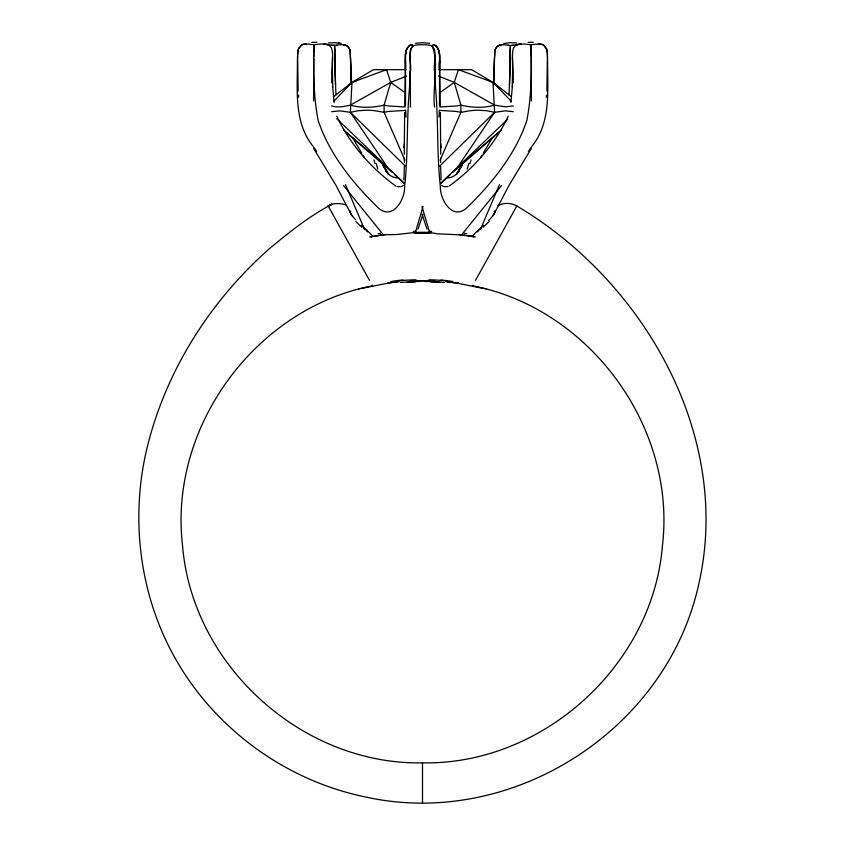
<?xml version="1.0" encoding="UTF-8"?>
<svg xmlns="http://www.w3.org/2000/svg" width="845" height="845" viewBox="0 0 845 845"><rect width="100%" height="100%" fill="white"/><g stroke="black" fill="none" stroke-linecap="round" stroke-linejoin="round"><path stroke-width="1.27" d="M410.121 45.165L406.804 48.693L405.494 54.883L405.526 105.276M439.601 69.607C438.407 61.896 442.579 50.52 434.879 45.165M440.361 112.512L440.699 154.223M332.296 72.966L332.592 53.995L331.937 49.285A8.144 8.133 -88.8 0 0 328.335 44.838M510.126 64.231L510.19 50.373M439.601 61.347L439.548 69.797C438.47 61.769 442.833 49.464 433.876 44.648L433.02 45.038M440.72 143.882L440.689 148.044L440.71 145.868M404.396 166.011L403.878 179.784M440.636 162.388L440.667 158.247M313.791 55.59L313.78 56.699M313.801 55.052L314.16 44.848L316.801 44.436A21.347 6.105 -15 0 1 327.015 44.436L328.187 44.785M313.812 54.513C313.463 76.536 313.907 98.759 318.153 120.434C329.434 154.455 353.463 183.946 378.94 208.535C393.305 220.249 405.209 199.029 404.66 186.217C408.304 153.558 406.434 120.55 409.508 87.817A263.608 145.509 90 0 0 409.994 72.258C413.11 66.692 404.839 46.549 415.761 45.112A20.935 8.661 -0.1 0 1 429.186 45.176C440.002 45.926 431.879 67.79 435.006 72.258A263.608 145.509 -90 0 0 435.492 87.817C438.566 120.55 436.696 153.558 440.34 186.217C439.791 199.029 451.695 220.249 466.06 208.535C491.536 183.946 515.566 154.455 526.847 120.434C530.85 100.037 531.473 79.134 531.241 58.4M510.074 71.329L508.996 94.872M297.408 58.4L298.243 49.285L301.876 44.848L298.75 48.123L297.556 52.96L298.137 91.08M313.822 53.467L314.118 45.207M297.398 59.562C297.736 88.767 293.278 121.49 312.83 146.005M313.759 58.4L313.601 100.83M434.552 107.114C432.122 87.553 439.558 63.797 432.017 45.746M439.474 105.276L439.601 60.016M404.639 112.512L404.311 148.044L404.28 143.882M404.776 106.396L405.505 54.682L406.561 49.232L409.075 45.883L411.124 44.648L413.152 45.577L410.945 49.285L410.131 54.904L410.448 107.114M332.571 57.27L331.641 82.799M493.881 83.18L494.071 71.329A159.599 22.614 -90 0 0 494.114 64.231L494.874 50.373M439.337 110.019L438.988 117.149M509.482 84.859L510.179 51.091A9.348 0.803 -89.9 0 1 510.443 46.422M512.302 86.855L510.929 102.372M493.543 83.771L494.874 50.605A9.496 9.475 79.1 0 1 497.842 46L497.863 46.021M531.399 100.83L531.209 55.59M546.863 91.08L547.476 53.467L546.525 48.683L544 45.44L547.011 50.13L547.592 58.4M343.63 130.014L387.348 167.067L350.39 112.322L351.974 82.377L373.405 69.681L406.044 69.681M546.345 97.249L546.535 95.179M510.433 46.285L510.507 45.556L513.021 45.112M510.475 45.852L510.486 45.788A9.717 0.845 -90 0 0 510.158 50.246M350.041 211.028L349.999 211.292A8.682 2.324 45.3 0 0 350.094 211.989M423.039 206.391L415.402 232.396M333.838 96.51L351.974 82.377L386.556 69.681L390.749 82.377L384.105 105.15L384.105 112.322L404.924 160.223M469.989 163.402L471.045 159.927M467.158 169.032L468.859 163.603M422.944 214.207L417.958 229.227M440.076 160.223L460.895 112.322L460.895 105.15L454.251 82.377L458.444 69.681L493.026 82.377L511.162 96.51M508.204 116.156C495.434 143.692 473.834 168.282 449.276 186.006M480.456 229.354L481.312 227.316L478.756 229.629M480.34 229.66L499.511 184.632M493.216 215.581L508.954 185.477L531.241 148.604M464.032 161.416L456.374 174.44L461.972 165.557L457.367 172.802M472.862 285.114L472.482 285.8C589.556 308.351 676.412 426.915 662.469 545.352C652.995 665.3 542.796 765.179 422.5 762.855C302.204 765.179 192.005 665.3 182.531 545.352C168.588 426.915 255.433 308.33 372.518 285.811L372.138 285.114M475.524 280.329L516.823 206C644.302 281.322 733.523 437.097 698.266 586.314C665.121 731.77 510.338 829.463 364.776 796.824C288.726 781.023 220.439 732.868 180.027 666.525C139.383 600.13 128.746 517.531 148.424 442.474C167.944 367.3 211.81 299.468 269.882 248.25C289.37 232.143 309.376 216.119 331.81 204.289C336.447 203.106 341.095 203.434 345.668 204.817M480.921 157.233L482.062 155.258M492.55 137.534L483.224 153.272M532.17 146.005C551.722 121.49 547.264 88.767 547.602 59.562M438.904 69.681L471.594 69.681L493.026 82.377L494.61 112.322L457.652 167.067L501.37 130.014M493.617 214.493L492.857 215.559M528.315 151.508L531.526 146.924M496.923 191.16L461.634 234.783M496.775 191.635L501.55 185.467M459.374 170.986C456.416 174.894 451.853 178.316 446.699 177.851M489.023 219.985L488.526 220.503M333.712 101.358L351.974 82.377L355.682 81.141M475.312 232.935L472.123 236.41L471.183 236.251M475.619 232.629L478.534 229.829M439.643 166.159L494.61 112.322L505.331 110.843L513.306 111.709M345.299 88.746L351.974 82.377M440.763 183.207L507.539 119.409M440.773 183.555L450.153 174.778M452.962 172.148L499.384 131.936M460.514 165.081L465.278 160.613M483.657 225.192L482.907 225.879M403.361 185.372L401.565 186.439M439.432 93.003L454.251 82.377L494.61 105.15L505.479 106.871L513.306 105.868M411.124 44.648C402.157 49.464 406.529 61.769 405.452 69.808M331.599 105.836A85.767 29.364 -41.9 0 0 334.525 106.597A91.165 31.212 -41.9 0 0 342.785 106.618L350.39 105.15L390.749 82.377L406.625 76.029M498.814 45.334L499.754 45.112M432.239 45.398L432.672 45.197M497.98 205.557C503.81 202.62 511.151 202.642 516.823 206M498.571 45.514L499.384 45.218M331.81 204.289L328.177 205.99L369.476 280.329M302.014 44.785L302.827 44.436A21.347 5.228 17 0 1 311.816 44.531L314.16 44.848M516.834 44.774L517.615 44.436A21.347 5.292 17.2 0 1 521.048 44.024M302.257 44.69L303.186 44.436A21.347 6.105 15 0 1 306.312 44.046M517.055 44.69L517.985 44.436A21.347 6.105 15 0 1 528.199 44.436L530.153 44.722M331.694 111.709L339.669 110.843L350.39 112.322L357.921 110.769L366.117 110.199A73.008 35.31 29.3 0 1 375.349 110.79L384.105 112.322A66.016 39.968 10.6 0 1 388.858 111.424L405.23 110.41M415.55 232.354L416.5 232.195M415.296 232.428L396.654 234.509M494.61 105.15C483.636 108.245 471.922 107.737 460.895 105.15A66.977 39.345 10.2 0 1 456.142 106.005L439.77 106.966M361.248 288.494L389.27 282.885M331.979 45.112L336.817 45.112M447.966 186.481L444.449 186.724M503.683 43.517L509.873 42.715L516.654 42.979M530.533 44.785L533.322 44.436M369.719 236.98L374.303 236.167M370.86 236.769L372.318 236.515M374.631 236.114L380.377 235.216M415.56 43.296L422.5 42.672L429.45 43.296M387.401 283.149L398.988 281.723M389.587 282.832L391.953 282.526M385.985 234.445L373.173 236.368A12.379 0.539 -10.5 0 0 371.42 236.632M392.893 282.41L397.308 281.903M328.346 42.979L335.127 42.715L341.317 43.517M400.551 186.724L397.034 186.481M396.168 234.54L383.493 234.773A42.799 3.454 -11.5 0 0 380.725 235.1M398.301 177.851C393.147 178.316 388.584 174.894 385.626 170.986M311.826 42.366L316.864 42.313M456.617 234.667L470.707 236.167M528.136 42.313L533.174 42.366M456.268 234.678L437.457 233.801L429.925 232.491M485.157 288.726L486.456 288.694M439.77 110.41L456.142 111.424A66.016 39.968 -10.6 0 1 460.895 112.332L469.651 110.79A73.008 35.31 -29.3 0 1 478.883 110.199L487.079 110.769L494.61 112.322M405.23 106.966L388.858 106.005A66.977 39.345 -10.2 0 1 384.105 105.15C373.078 107.737 361.364 108.245 350.39 105.15M428.193 232.185L429.704 232.428M358.555 288.694L359.843 288.726M446.012 281.723L457.441 283.128M447.692 281.903L454.695 282.737M459.015 234.445L461.381 234.752A42.799 3.454 11.5 0 1 464.275 235.1M455.413 282.832L483.773 288.494M338.349 42.989L339.732 43.179M464.623 235.216L466.641 235.512M467.676 235.681L468.711 235.839M508.183 45.112L509.44 45.334M469.862 236.03L475.281 236.98M471.647 236.336L471.827 236.368A12.379 0.539 10.5 0 1 473.58 236.632M472.682 236.515L474.14 236.769M334.409 45.545L334.567 46.285M345.246 45.112L346.429 45.514M429.598 232.396L421.961 206.391M489.318 81.141L493.026 82.377L499.701 88.746M438.375 76.029L454.251 82.377M327.997 44.658L327.501 44.468A21.347 5.292 -17.2 0 0 323.952 44.024M411.98 45.038L412.571 45.313M395.724 186.006C371.166 168.282 349.566 143.692 336.796 116.156M443.435 186.439L441.639 185.372M433.876 44.648L435.925 45.883L438.439 49.232L439.495 54.682L440.224 106.396M390.749 82.377L405.568 93.003M350.189 50.351A9.728 9.696 -78.5 0 0 347.094 45.957L347.137 46.021M345.616 131.936L392.038 172.148M362.389 226.143L361.343 225.192M366.244 229.629L363.688 227.316L364.544 229.354M366.466 229.829L369.381 232.629M379.701 160.603L384.475 165.071M394.847 174.778L404.227 183.555M336.732 118.701L404.237 183.207M350.39 112.322L405.357 166.159M369.687 232.935L372.772 236.294M493.026 82.377L511.288 101.358M383.366 234.783L343.45 185.467M352.164 215.581L351.383 214.493M313.474 146.924L316.685 151.508M387.633 172.802L383.028 165.557L388.626 174.44L380.968 161.416M313.759 148.604L336.046 185.477L351.784 215.581M361.776 153.272L352.45 137.534M362.938 155.258L364.079 157.233M345.489 184.632L364.66 229.66M427.042 229.227L422.056 214.207M376.141 163.603L377.842 169.032M373.955 159.927L375.011 163.402M350.126 50.373L351.457 83.771M494.959 211.028L495.001 211.292A8.682 2.324 -45.3 0 1 494.906 211.989M530.84 44.848L531.199 55.052M336.004 94.872L334.926 71.329M334.071 102.372L332.698 86.855M334.536 45.926L334.525 45.831A9.717 0.845 90 0 1 334.842 50.246M298.465 95.179L298.655 97.249M530.913 45.545L531.188 53.985M441.122 179.784L440.604 166.011M335.518 84.859L334.81 50.373M406.012 117.149L405.663 110.019M513.359 82.799L512.397 55.052L513.063 49.285A8.144 8.133 88.8 0 1 516.665 44.838M351.119 83.18L350.928 71.329A159.599 22.614 90 0 1 350.886 64.231L350.126 50.605A9.496 9.475 -79.1 0 0 347.158 46M512.429 57.27L512.704 72.966M531.22 57.259L531.188 54.513M404.332 158.247L404.364 162.388M404.301 154.223L404.29 145.868M334.873 64.231L334.821 51.091A9.348 0.803 89.9 0 0 334.557 46.422M405.399 60.016L405.399 69.607M422.5 762.866L422.5 802.739M533.184 44.531A21.347 5.228 -17 0 1 542.089 44.468L542.712 44.627L541.888 44.447A21.347 6.105 -15 0 0 538.688 44.046M509.957 64.22A230.791 49.95 -90 0 1 509.915 71.297M512.936 45.229A20.977 6.612 -16.3 0 1 518.281 44.732M499.849 45.165A20.977 6.612 16.3 0 1 501.698 44.848M498.032 45.883A6.633 6.612 -85.4 0 1 498.476 45.567M494.811 50.351A9.728 9.696 78.5 0 1 497.906 45.957M499.437 45.165A20.977 5.598 19.1 0 1 508.299 45.218M335.085 71.297A230.791 49.95 90 0 1 335.042 64.22M326.719 44.732A20.977 6.612 16.3 0 1 332.064 45.229M343.302 44.848A20.977 6.612 -16.3 0 1 345.151 45.165M346.524 45.567A6.633 6.612 85.4 0 1 346.968 45.883M336.701 45.218A20.977 5.598 -19.1 0 1 345.563 45.165M512.524 72.966A244.036 216.373 88 0 1 512.123 86.845M464.359 233.273A61.822 10.161 0.7 0 1 466.873 233.716M413.342 231.403A60.28 12.126 -0.1 0 1 415.719 231.34M429.26 231.329A60.28 12.126 -0.1 0 1 431.637 231.393M332.877 86.845A244.036 216.373 -88 0 1 332.476 72.966M378.127 233.716A61.822 10.161 -0.7 0 1 380.641 233.273M407.026 282.462A35.501 1.88 -3 0 1 415.349 281.881M409.603 281.216A35.469 4.489 0.2 0 1 435.428 281.322M440.984 280.065A35.501 4.214 0.4 0 1 452.878 281.565M458.127 282.505A36.071 1.584 3.5 0 1 457.113 282.959M430.601 281.734A35.501 2.197 2.5 0 1 440.161 282.388M390.517 281.744A35.501 4.214 -0.4 0 1 403.076 279.959M417.451 232.523A29.385 2.408 -0.3 0 1 427.654 232.481M417.345 232.481A29.385 2.408 0.3 0 1 427.549 232.523M414.303 233.326A60.196 10.636 -0.4 0 1 430.781 233.209M416.986 233.178A60.196 10.626 0.4 0 1 427.971 233.252M400.456 282.505A60.079 12.781 -0.4 0 1 419.68 281.469M416.5 280.73A58.97 14.629 0 0 1 428.499 280.73M428.943 279.758A60.079 14.545 0 0 1 447.385 280.994M425.32 281.469A60.079 12.781 0.4 0 1 444.544 282.505M397.615 280.994A60.079 14.545 0 0 1 416.067 279.758M367.733 231.91A31.466 2.165 43.7 0 1 366.065 230.474M350.686 211.746A19.213 5.45 54.7 0 1 350.717 211.176M350.062 211.968A7.689 2.049 45.3 0 0 350.485 213.046A8.038 2.102 45.7 0 0 351.351 214.482M355.829 219.996A15.083 3.813 46.1 0 1 351.953 215.549M361.998 227.242A23.491 5.387 46.2 0 1 355.861 221.548M478.935 230.474A31.466 2.165 -43.7 0 1 477.267 231.91M494.283 211.176A19.213 5.45 -54.7 0 1 494.314 211.746M494.938 211.968A7.689 2.049 -45.3 0 1 494.515 213.046A8.038 2.102 -45.7 0 1 493.649 214.482M493.047 215.549A15.083 3.813 -46.1 0 1 489.17 219.996M489.139 221.548A23.491 5.387 -46.2 0 1 483.002 227.242M331.789 204.342L328.177 206L331.789 204.342M543.155 44.859L544 45.44L543.187 44.88"/></g></svg>
